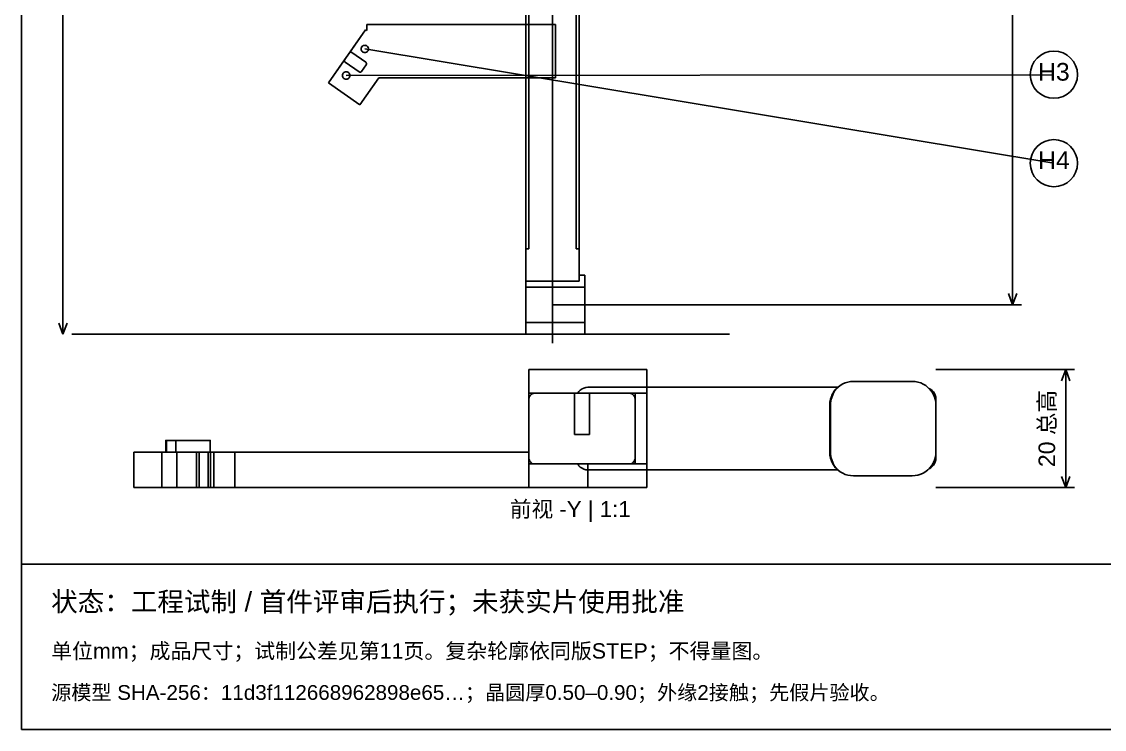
# Model space of a CAD drawing. Header units: millimetres. Extents: x 10 to 410, y 10 to 287.
# Drawn here: x 10 to 193.6, y 10 to 130 of the extents above; entities that cross this region are included whole.
import ezdxf
from ezdxf.enums import TextEntityAlignment as Align

# ---------------------------------------------------------------- set-up
doc = ezdxf.new("R2010")
doc.units = ezdxf.units.MM
for name, color, linetype in [('CENTER', 4, 'Continuous'), ('DIM', 7, 'Continuous'), ('HIDDEN', 8, 'Continuous'), ('HOLD', 1, 'Continuous'), ('OUTLINE', 7, 'Continuous'), ('TEXT', 7, 'Continuous')]:
    doc.layers.add(name, color=color, linetype=linetype)
doc.styles.add('CJK', font='Arial Unicode.ttf')

msp = doc.modelspace()

# ---------------------------------------------------------------- linework, layer by layer
at = {"layer": 'CENTER'}
msp.add_line((100, 75.5), (100, 260.5), dxfattribs=at)
at = {"layer": 'DIM'}
for p, q in [((17, 77), (17, 259)), ((178, 82), (178, 254)), ((178, 82), (177.31, 83.88)), ((178, 82), (178.69, 83.88)), ((100, 82), (179.5, 82)), ((17, 77), (16.31, 78.88)), ((17, 77), (17.69, 78.88)), ((130, 77), (18.5, 77)), ((165, 71), (188.5, 71)), ((187, 71), (186.31, 69.12)), ((187, 51), (187, 71)), ((187, 71), (187.69, 69.12)), ((187, 51), (186.31, 52.88)), ((187, 51), (187.69, 52.88)), ((165, 51), (188.5, 51))]:
    msp.add_line(p, q, dxfattribs=at)
at = {"layer": 'HIDDEN'}
for points in [[(95.5, 129.5), (95.5, 206.5)], [(96, 129.5), (96, 206.5)], [(104, 91.5), (104, 132.13)], [(104.5, 91.5), (104.5, 132)], [(62.01, 119.62), (68.32, 128.63)], [(68.32, 128.63), (68.5, 128.5)], [(68.5, 129.5), (100.5, 129.5)], [(68.5, 128.5), (68.5, 129.5)], [(95.5, 129.5), (95.5, 120.5)], [(96, 129.5), (95.94, 129.5), (95.89, 129.5), (95.83, 129.5), (95.78, 129.5), (95.73, 129.5), (95.69, 129.5), (95.65, 129.5), (95.61, 129.5), (95.58, 129.5), (95.55, 129.5), (95.53, 129.5), (95.51, 129.5), (95.5, 129.5), (95.5, 129.5)], [(100.5, 129.5), (96, 129.5)], [(100.5, 120.5), (100.5, 129.5)], [(100.5, 120.5), (100.5, 129.5)], [(65.57, 124.69), (65.63, 124.76), (65.71, 124.81), (65.81, 124.82), (65.9, 124.81), (65.98, 124.77)], [(68.8, 125.37), (68.79, 125.51), (68.74, 125.64), (68.66, 125.76), (68.57, 125.86), (68.45, 125.93), (68.32, 125.98), (68.18, 126), (68.04, 125.98), (67.9, 125.93), (67.79, 125.86), (67.69, 125.76), (67.61, 125.64), (67.57, 125.51), (67.55, 125.37), (67.57, 125.23), (67.61, 125.1), (67.69, 124.98), (67.79, 124.88), (67.9, 124.81), (68.04, 124.76), (68.18, 124.75), (68.32, 124.76), (68.45, 124.81), (68.57, 124.88), (68.66, 124.98), (68.74, 125.1), (68.79, 125.23), (68.8, 125.37)], [(64.76, 123.55), (64.72, 123.46), (64.71, 123.37), (64.73, 123.28), (64.77, 123.2), (64.84, 123.13)], [(64.84, 123.13), (67.21, 121.47)], [(65.98, 124.77), (68.36, 123.11)], [(68.43, 122.69), (68.47, 122.77), (68.49, 122.86), (68.47, 122.96), (68.43, 123.04), (68.36, 123.11)], [(65.65, 120.86), (65.63, 121), (65.58, 121.14), (65.51, 121.25), (65.41, 121.35), (65.29, 121.43), (65.16, 121.47), (65.02, 121.49), (64.88, 121.47), (64.75, 121.43), (64.63, 121.35), (64.53, 121.25), (64.46, 121.14), (64.41, 121), (64.4, 120.86), (64.41, 120.73), (64.46, 120.59), (64.53, 120.48), (64.63, 120.38), (64.75, 120.3), (64.88, 120.26), (65.02, 120.24), (65.16, 120.26), (65.29, 120.3), (65.41, 120.38), (65.51, 120.48), (65.58, 120.59), (65.63, 120.73), (65.65, 120.86)], [(67.63, 121.54), (67.57, 121.47), (67.48, 121.43), (67.39, 121.41), (67.3, 121.43), (67.21, 121.47)], [(67.63, 121.54), (68.43, 122.69)], [(62.01, 119.62), (67.33, 115.89)], [(67.33, 115.89), (70.56, 120.5)], [(70.56, 120.5), (100.5, 120.5)], [(95.5, 91.5), (95.5, 120.5)], [(96, 120.5), (95.94, 120.5), (95.89, 120.5), (95.83, 120.5), (95.78, 120.5), (95.73, 120.5), (95.69, 120.5), (95.65, 120.5), (95.61, 120.5), (95.58, 120.5), (95.55, 120.5), (95.53, 120.5), (95.51, 120.5), (95.5, 120.5), (95.5, 120.5)], [(96, 91.5), (96, 120.5)], [(100.5, 120.5), (96, 120.5)], [(95.5, 91.5), (95.5, 91.5), (95.51, 91.5), (95.53, 91.5), (95.55, 91.5), (95.58, 91.5), (95.61, 91.5), (95.65, 91.5), (95.69, 91.5), (95.73, 91.5), (95.78, 91.5), (95.83, 91.5), (95.89, 91.5), (95.94, 91.5), (96, 91.5)], [(95.5, 86), (95.5, 91.5)], [(95.5, 91.5), (96, 91.5)], [(96, 91.5), (95.94, 91.5), (95.89, 91.5), (95.83, 91.5), (95.78, 91.5), (95.73, 91.5), (95.69, 91.5), (95.65, 91.5), (95.61, 91.5), (95.58, 91.5), (95.55, 91.5), (95.53, 91.5), (95.51, 91.5), (95.5, 91.5), (95.5, 91.5)], [(104, 91.5), (104.06, 91.5), (104.11, 91.5), (104.17, 91.5), (104.22, 91.5), (104.27, 91.5), (104.31, 91.5), (104.35, 91.5), (104.39, 91.5), (104.42, 91.5), (104.45, 91.5), (104.47, 91.5), (104.49, 91.5), (104.5, 91.5), (104.5, 91.5)], [(104, 91.5), (104.5, 91.5)], [(104.5, 91.5), (104.5, 91.5), (104.49, 91.5), (104.47, 91.5), (104.45, 91.5), (104.42, 91.5), (104.39, 91.5), (104.35, 91.5), (104.31, 91.5), (104.27, 91.5), (104.22, 91.5), (104.17, 91.5), (104.11, 91.5), (104.06, 91.5), (104, 91.5)], [(104.5, 86), (104.5, 91.5)], [(104.5, 86), (104.5, 86.13), (104.5, 86.26), (104.5, 86.37), (104.5, 86.48), (104.5, 86.58), (104.5, 86.67), (104.5, 86.74), (104.5, 86.81), (104.5, 86.87), (104.5, 86.92), (104.5, 86.95), (104.5, 86.98), (104.5, 86.99), (104.5, 87)], [(104.5, 87), (104.5, 86.99), (104.5, 86.98), (104.5, 86.95), (104.5, 86.92), (104.5, 86.87), (104.5, 86.81), (104.5, 86.74), (104.5, 86.67), (104.5, 86.58), (104.5, 86.48), (104.5, 86.37), (104.5, 86.26), (104.5, 86.13), (104.5, 86)], [(105.5, 77), (105.5, 77.13), (105.5, 77.5), (105.5, 78.09), (105.5, 78.88), (105.5, 79.83), (105.5, 80.89), (105.5, 82), (105.5, 83.11), (105.5, 84.17), (105.5, 85.12), (105.5, 85.91), (105.5, 86.5), (105.5, 86.87), (105.5, 87)], [(95.5, 77), (95.5, 77.08), (95.5, 77.32), (95.5, 77.7), (95.5, 78.22), (95.5, 78.86), (95.5, 79.6), (95.5, 80.42), (95.5, 81.29), (95.5, 82.18), (95.5, 83.06), (95.5, 83.91), (95.5, 84.7), (95.5, 85.4), (95.5, 86)], [(95.5, 86), (104.5, 86)], [(95.5, 79), (95.5, 79.08), (95.5, 79.3), (95.5, 79.65), (95.5, 80.13), (95.5, 80.7), (95.5, 81.33), (95.5, 82), (95.5, 82.67), (95.5, 83.3), (95.5, 83.87), (95.5, 84.35), (95.5, 84.7), (95.5, 84.92), (95.5, 85)], [(95.5, 85), (95.5, 84.98), (95.5, 84.92), (95.5, 84.83), (95.5, 84.7), (95.5, 84.54), (95.5, 84.35), (95.5, 84.12), (95.5, 83.87), (95.5, 83.6), (95.5, 83.3), (95.5, 82.99), (95.5, 82.67), (95.5, 82.34), (95.5, 82)], [(95.5, 85), (105.5, 85)], [(105.5, 79), (105.5, 79.08), (105.5, 79.3), (105.5, 79.65), (105.5, 80.13), (105.5, 80.7), (105.5, 81.33), (105.5, 82), (105.5, 82.67), (105.5, 83.3), (105.5, 83.87), (105.5, 84.35), (105.5, 84.7), (105.5, 84.92), (105.5, 85)], [(105.5, 85), (105.5, 84.98), (105.5, 84.92), (105.5, 84.83), (105.5, 84.7), (105.5, 84.54), (105.5, 84.35), (105.5, 84.12), (105.5, 83.87), (105.5, 83.6), (105.5, 83.3), (105.5, 82.99), (105.5, 82.67), (105.5, 82.34), (105.5, 82)], [(95.5, 82), (95.5, 81.66), (95.5, 81.33), (95.5, 81.01), (95.5, 80.7), (95.5, 80.4), (95.5, 80.13), (95.5, 79.88), (95.5, 79.65), (95.5, 79.46), (95.5, 79.3), (95.5, 79.17), (95.5, 79.08), (95.5, 79.02), (95.5, 79)], [(105.5, 82), (105.5, 81.66), (105.5, 81.33), (105.5, 81.01), (105.5, 80.7), (105.5, 80.4), (105.5, 80.13), (105.5, 79.88), (105.5, 79.65), (105.5, 79.46), (105.5, 79.3), (105.5, 79.17), (105.5, 79.08), (105.5, 79.02), (105.5, 79)], [(95.5, 79), (105.5, 79)], [(96, 67), (96, 67.52), (96, 68), (96, 68.46), (96, 68.89), (96, 69.28), (96, 69.63), (96, 69.94), (96, 70.22), (96, 70.46), (96, 70.65), (96, 70.8), (96, 70.91), (96, 70.98), (96, 71)], [(96, 71), (96, 70.98), (96, 70.91), (96, 70.8), (96, 70.65), (96, 70.46), (96, 70.22), (96, 69.94), (96, 69.63), (96, 69.28), (96, 68.89), (96, 68.46), (96, 68), (96, 67.52), (96, 67)], [(96, 51), (96, 51.25), (96, 51.99), (96, 53.18), (96, 54.77), (96, 56.66), (96, 58.77), (96, 61), (96, 63.23), (96, 65.34), (96, 67.23), (96, 68.82), (96, 70.01), (96, 70.75), (96, 71)], [(96, 71), (116, 71)], [(116, 51), (116, 51.25), (116, 51.99), (116, 53.18), (116, 54.77), (116, 56.66), (116, 58.77), (116, 61), (116, 63.23), (116, 65.34), (116, 67.23), (116, 68.82), (116, 70.01), (116, 70.75), (116, 71)], [(116, 71), (116, 70.75), (116, 70.01), (116, 68.82), (116, 67.23), (116, 65.34), (116, 63.23), (116, 61), (116, 58.77), (116, 56.66), (116, 54.77), (116, 53.18), (116, 51.99), (116, 51.25), (116, 51)], [(116, 51), (116, 51.25), (116, 51.99), (116, 53.18), (116, 54.77), (116, 56.66), (116, 58.77), (116, 61), (116, 63.23), (116, 65.34), (116, 67.23), (116, 68.82), (116, 70.01), (116, 70.75), (116, 71)], [(106, 68), (105.65, 67.97), (105.32, 67.88), (105, 67.73), (104.71, 67.53), (104.47, 67.29), (104.27, 67)], [(104.27, 67), (104.47, 67.29), (104.71, 67.53), (105, 67.73), (105.32, 67.88), (105.65, 67.97), (106, 68)], [(104.27, 67), (104.47, 67.29), (104.71, 67.53), (105, 67.73), (105.32, 67.88), (105.65, 67.97), (106, 68)], [(106, 68), (105.65, 67.97), (105.32, 67.88), (105, 67.73), (104.71, 67.53), (104.47, 67.29), (104.27, 67)], [(106, 68), (116, 68)], [(106, 68), (148.35, 68)], [(106, 68), (148.35, 68)], [(106, 68), (148.35, 68)], [(148.08, 67.73), (148.42, 68.05), (148.79, 68.33), (149.2, 68.57), (149.62, 68.76), (150.07, 68.89), (150.53, 68.97), (151, 69)], [(148.08, 67.73), (148.35, 68)], [(148.08, 67.73), (148.19, 67.85), (148.28, 67.93)], [(148.13, 67.79), (148.24, 67.9), (148.35, 68)], [(148.14, 67.79), (148.21, 67.86), (148.27, 67.92)], [(148.27, 67.92), (148.28, 67.93)], [(151, 69), (161, 69)], [(165, 65), (164.97, 65.48), (164.88, 65.96), (164.74, 66.42), (164.54, 66.86), (164.29, 67.27), (163.99, 67.65), (163.65, 67.99), (163.27, 68.29), (162.86, 68.54), (162.42, 68.74), (161.96, 68.88), (161.48, 68.97), (161, 69)], [(96, 66), (96.03, 66.22), (96.1, 66.43), (96.22, 66.62), (96.38, 66.78), (96.57, 66.9), (96.78, 66.97), (97, 67)], [(96, 67), (97, 67)], [(96, 66), (96, 67)], [(96, 66), (96.03, 66.22), (96.1, 66.43), (96.22, 66.62), (96.38, 66.78), (96.57, 66.9), (96.78, 66.97), (97, 67)], [(96, 67), (114, 67)], [(96, 67), (97, 67)], [(96, 67), (114, 67)], [(96, 66), (96, 67)], [(96, 67), (96, 66.85), (96, 66.41), (96, 65.69), (96, 64.74), (96, 63.6), (96, 62.34), (96, 61), (96, 59.66), (96, 58.4), (96, 57.26), (96, 56.31), (96, 55.59), (96, 55.15), (96, 55)], [(96, 55), (96, 55.15), (96, 55.59), (96, 56.31), (96, 57.26), (96, 58.4), (96, 59.66), (96, 61), (96, 62.34), (96, 63.6), (96, 64.74), (96, 65.69), (96, 66.41), (96, 66.85), (96, 67)], [(96, 67), (96, 66.85), (96, 66.41), (96, 65.69), (96, 64.74), (96, 63.6), (96, 62.34), (96, 61), (96, 59.66), (96, 58.4), (96, 57.26), (96, 56.31), (96, 55.59), (96, 55.15), (96, 55)], [(96, 55), (96, 55.15), (96, 55.59), (96, 56.31), (96, 57.26), (96, 58.4), (96, 59.66), (96, 61), (96, 62.34), (96, 63.6), (96, 64.74), (96, 65.69), (96, 66.41), (96, 66.85), (96, 67)], [(96, 67), (116, 67)], [(96, 67), (116, 67)], [(106.25, 67), (106.22, 67), (106.13, 67), (105.98, 67), (105.78, 67), (105.54, 67), (105.28, 67), (105, 67), (104.72, 67), (104.46, 67), (104.22, 67), (104.02, 67), (103.87, 67), (103.78, 67), (103.75, 67)], [(103.75, 67), (103.78, 67), (103.87, 67), (104.02, 67), (104.22, 67), (104.46, 67), (104.72, 67), (105, 67), (105.28, 67), (105.54, 67), (105.78, 67), (105.98, 67), (106.13, 67), (106.22, 67), (106.25, 67)], [(103.75, 60), (103.75, 67)], [(106, 67), (105.81, 67), (105.61, 67), (105.43, 67), (105.25, 67), (105.08, 67), (104.92, 67), (104.78, 67), (104.65, 67), (104.53, 67), (104.44, 67), (104.37, 67), (104.31, 67), (104.28, 67), (104.27, 67)], [(106, 67), (105.81, 67), (105.61, 67), (105.43, 67), (105.25, 67), (105.08, 67), (104.92, 67), (104.78, 67), (104.65, 67), (104.53, 67), (104.44, 67), (104.37, 67), (104.31, 67), (104.28, 67), (104.27, 67)], [(106, 67), (105.81, 67), (105.61, 67), (105.43, 67), (105.25, 67), (105.08, 67), (104.92, 67), (104.78, 67), (104.65, 67), (104.53, 67), (104.44, 67), (104.37, 67), (104.31, 67), (104.28, 67), (104.27, 67)], [(106, 67), (105.81, 67), (105.61, 67), (105.43, 67), (105.25, 67), (105.08, 67), (104.92, 67), (104.78, 67), (104.65, 67), (104.53, 67), (104.44, 67), (104.37, 67), (104.31, 67), (104.28, 67), (104.27, 67)], [(106, 67), (113, 67)], [(106, 67), (113, 67)], [(106, 67), (113, 67)], [(106, 67), (113, 67)], [(106.25, 60), (106.25, 67)], [(113, 67), (114, 67)], [(113, 67), (114, 67)], [(113, 67), (113.22, 66.97), (113.43, 66.9), (113.62, 66.78), (113.78, 66.62), (113.9, 66.43), (113.97, 66.22), (114, 66)], [(114, 66), (113.97, 66.24), (113.89, 66.45), (113.81, 66.59), (113.74, 66.68), (113.54, 66.84), (113.32, 66.95), (113, 67)], [(113, 67), (113.22, 66.97), (113.43, 66.9), (113.62, 66.78), (113.78, 66.62), (113.9, 66.43), (113.97, 66.22), (114, 66)], [(114, 66), (113.97, 66.24), (113.89, 66.45), (113.81, 66.59), (113.74, 66.68), (113.54, 66.84), (113.32, 66.95), (113, 67)], [(114, 66), (113.97, 66.24), (113.89, 66.45), (113.81, 66.59), (113.74, 66.68), (113.54, 66.84), (113.32, 66.95), (113, 67)], [(114, 66), (113.97, 66.24), (113.89, 66.45), (113.81, 66.59), (113.74, 66.68), (113.54, 66.84), (113.32, 66.95), (113, 67)], [(114, 55), (114, 55.76), (114, 56.56), (114, 57.41), (114, 58.28), (114, 59.17), (114, 60.08), (114, 61), (114, 61.92), (114, 62.83), (114, 63.72), (114, 64.59), (114, 65.44), (114, 66.24), (114, 67)], [(114, 66), (114, 67)], [(114, 67), (114, 66.24), (114, 65.44), (114, 64.59), (114, 63.72), (114, 62.83), (114, 61.92), (114, 61), (114, 60.08), (114, 59.17), (114, 58.28), (114, 57.41), (114, 56.56), (114, 55.76), (114, 55)], [(114, 66), (114, 67)], [(116, 67), (116, 66.85), (116, 66.41), (116, 65.69), (116, 64.74), (116, 63.6), (116, 62.34), (116, 61), (116, 59.66), (116, 58.4), (116, 57.26), (116, 56.31), (116, 55.59), (116, 55.15), (116, 55)], [(116, 55), (116, 55.15), (116, 55.59), (116, 56.31), (116, 57.26), (116, 58.4), (116, 59.66), (116, 61), (116, 62.34), (116, 63.6), (116, 64.74), (116, 65.69), (116, 66.41), (116, 66.85), (116, 67)], [(116, 67), (116, 66.85), (116, 66.41), (116, 65.69), (116, 64.74), (116, 63.6), (116, 62.34), (116, 61), (116, 59.66), (116, 58.4), (116, 57.26), (116, 56.31), (116, 55.59), (116, 55.15), (116, 55)], [(116, 55), (116, 55.15), (116, 55.59), (116, 56.31), (116, 57.26), (116, 58.4), (116, 59.66), (116, 61), (116, 62.34), (116, 63.6), (116, 64.74), (116, 65.69), (116, 66.41), (116, 66.85), (116, 67)], [(147.13, 66), (147.27, 66.45), (147.35, 66.64), (147.51, 66.95), (147.75, 67.33), (147.89, 67.52), (148.13, 67.78)], [(147.13, 66), (147.27, 66.45), (147.35, 66.64), (147.51, 66.95), (147.75, 67.33), (147.89, 67.52), (148.1, 67.76)], [(147.26, 66), (147.35, 66.3)], [(163.84, 67.81), (163.9, 67.75), (164.07, 67.57)], [(164.2, 67.4), (164.18, 67.42), (164.09, 67.54), (163.94, 67.71), (163.88, 67.77), (163.84, 67.81)], [(163.84, 67.81), (163.98, 67.67), (164.11, 67.52), (164.26, 67.31)], [(165, 66), (164.97, 66.32), (164.9, 66.64), (164.77, 66.94), (164.59, 67.21), (164.38, 67.45), (164.13, 67.65), (163.84, 67.81)], [(163.84, 67.81), (164.13, 67.65), (164.38, 67.45), (164.59, 67.21), (164.77, 66.94), (164.9, 66.64), (164.97, 66.32), (165, 66)], [(165, 66), (164.97, 66.32), (164.9, 66.64), (164.77, 66.94), (164.59, 67.21), (164.38, 67.45), (164.13, 67.65), (163.84, 67.81)], [(164.09, 67.54), (164.17, 67.44), (164.21, 67.38)], [(164.25, 67.33), (164.31, 67.25), (164.37, 67.16)], [(164.26, 67.31), (164.31, 67.24), (164.36, 67.17)], [(164.41, 67.09), (164.46, 67.01)], [(164.45, 67.03), (164.54, 66.86)], [(164.54, 66.86), (164.55, 66.85)], [(164.65, 66.63), (164.62, 66.7)], [(164.62, 66.7), (164.73, 66.44)], [(164.65, 66.63), (164.7, 66.53), (164.74, 66.43)], [(164.69, 66.54), (164.65, 66.63)], [(164.73, 66.44), (164.78, 66.31), (164.81, 66.21)], [(164.74, 66.43), (164.78, 66.31), (164.81, 66.21)], [(164.81, 66.21), (164.79, 66.29), (164.76, 66.37)], [(164.87, 66), (164.81, 66.21)], [(164.81, 66.21), (164.87, 66)], [(164.83, 66.15), (164.87, 66)], [(114, 56), (114, 66)], [(114, 56), (114, 66)], [(114, 56), (114, 66)], [(114, 56), (114, 66)], [(147, 65), (147.03, 65.5), (147.13, 66)], [(147, 65), (147.03, 65.5), (147.13, 66)], [(147, 57), (147, 65)], [(147, 57), (147, 65)], [(147.13, 57), (147.13, 65)], [(165, 65), (165, 65), (165, 65.01), (165, 65.01), (165, 65.01), (165, 65.01), (165, 65.02), (165, 65.02), (165, 65.02), (165, 65.02), (164.97, 65.51), (164.87, 66)], [(165, 65), (165, 65), (165, 65.01), (165, 65.01), (165, 65.01), (165, 65.01), (165, 65.02), (165, 65.02), (165, 65.02), (165, 65.02), (164.97, 65.51), (164.87, 66)], [(165, 65), (165, 65), (165, 65.01), (165, 65.01), (165, 65.01), (165, 65.01), (165, 65.02), (165, 65.02), (165, 65.02), (165, 65.02), (164.97, 65.51), (164.87, 66)], [(165, 65), (165, 65), (165, 65.01), (165, 65.01), (165, 65.01), (165, 65.01), (165, 65.02), (165, 65.02), (165, 65.02), (165, 65.02), (164.97, 65.51), (164.87, 66)], [(165, 65), (165, 66)], [(165, 65), (165, 66)], [(165, 65), (165, 66)], [(165, 57), (165, 65)], [(34.53, 59), (34.51, 59), (34.5, 59), (34.49, 59), (34.47, 59), (34.46, 59), (34.45, 59), (34.45, 59), (34.44, 59), (34.43, 59), (34.43, 59), (34.42, 59), (34.42, 59), (34.42, 59), (34.42, 59)], [(34.42, 59), (34.42, 59), (34.42, 59), (34.43, 59), (34.44, 59), (34.45, 59), (34.47, 59), (34.49, 59), (34.51, 59), (34.53, 59), (34.55, 59), (34.58, 59), (34.61, 59), (34.64, 59), (34.67, 59)], [(34.42, 57), (34.42, 59)], [(34.53, 57), (34.53, 59)], [(34.53, 59), (36.13, 59)], [(36.13, 59), (34.53, 59)], [(34.53, 57), (34.53, 59)], [(34.67, 59), (39.43, 59)], [(36.13, 57), (36.13, 59)], [(36.13, 59), (36.17, 59), (36.22, 59), (36.27, 59), (36.33, 59), (36.39, 59), (36.46, 59), (36.52, 59), (36.59, 59), (36.65, 59), (36.72, 59), (36.79, 59), (36.85, 59), (36.91, 59), (36.97, 59)], [(36.13, 57), (36.13, 59)], [(36.13, 59), (36.17, 59), (36.22, 59), (36.27, 59), (36.33, 59), (36.39, 59), (36.46, 59), (36.52, 59), (36.59, 59), (36.65, 59), (36.72, 59), (36.79, 59), (36.85, 59), (36.91, 59), (36.97, 59)], [(36.97, 59), (41.72, 59)], [(36.97, 59), (41.72, 59)], [(40.26, 59), (40.22, 59), (40.17, 59), (40.12, 59), (40.06, 59), (40, 59), (39.94, 59), (39.87, 59), (39.81, 59), (39.74, 59), (39.67, 59), (39.61, 59), (39.54, 59), (39.48, 59), (39.43, 59)], [(41.87, 59), (40.26, 59)], [(41.87, 59), (41.86, 59), (41.85, 59), (41.84, 59), (41.83, 59), (41.82, 59), (41.81, 59), (41.8, 59), (41.79, 59), (41.78, 59), (41.77, 59), (41.76, 59), (41.74, 59), (41.73, 59), (41.72, 59)], [(41.98, 59), (41.97, 59), (41.97, 59), (41.96, 59), (41.95, 59), (41.94, 59), (41.93, 59), (41.91, 59), (41.89, 59), (41.87, 59), (41.84, 59), (41.81, 59), (41.78, 59), (41.75, 59), (41.72, 59)], [(41.87, 59), (41.88, 59), (41.9, 59), (41.91, 59), (41.92, 59), (41.93, 59), (41.94, 59), (41.95, 59), (41.96, 59), (41.96, 59), (41.97, 59), (41.97, 59), (41.97, 59), (41.98, 59), (41.98, 59)], [(41.98, 57), (41.98, 59)], [(106.25, 60), (106.22, 60), (106.13, 60), (105.98, 60), (105.78, 60), (105.54, 60), (105.28, 60), (105, 60), (104.72, 60), (104.46, 60), (104.22, 60), (104.02, 60), (103.87, 60), (103.78, 60), (103.75, 60)], [(103.75, 60), (103.78, 60), (103.87, 60), (104.02, 60), (104.22, 60), (104.46, 60), (104.72, 60), (105, 60), (105.28, 60), (105.54, 60), (105.78, 60), (105.98, 60), (106.13, 60), (106.22, 60), (106.25, 60)], [(29.02, 57), (34.53, 57)], [(34.53, 57), (29.02, 57)], [(29.02, 57), (39.67, 57)], [(29.02, 51), (29.02, 57)], [(36.29, 57), (36.26, 57), (36.17, 57), (36.02, 57), (35.82, 57), (35.58, 57), (35.32, 57), (35.04, 57), (34.76, 57), (34.5, 57), (34.26, 57), (34.07, 57), (33.92, 57), (33.82, 57), (33.79, 57)], [(33.79, 57), (33.82, 57), (33.92, 57), (34.07, 57), (34.26, 57), (34.5, 57), (34.76, 57), (35.04, 57), (35.32, 57), (35.58, 57), (35.82, 57), (36.02, 57), (36.17, 57), (36.26, 57), (36.29, 57)], [(36.29, 57), (36.26, 57), (36.17, 57), (36.02, 57), (35.82, 57), (35.58, 57), (35.32, 57), (35.04, 57), (34.76, 57), (34.5, 57), (34.26, 57), (34.07, 57), (33.92, 57), (33.82, 57), (33.79, 57)], [(33.79, 57), (33.82, 57), (33.92, 57), (34.07, 57), (34.26, 57), (34.5, 57), (34.76, 57), (35.04, 57), (35.32, 57), (35.58, 57), (35.82, 57), (36.02, 57), (36.17, 57), (36.26, 57), (36.29, 57)], [(33.79, 51), (33.79, 57)], [(33.79, 51), (33.79, 57)], [(34.53, 57), (34.51, 57), (34.5, 57), (34.49, 57), (34.47, 57), (34.46, 57), (34.45, 57), (34.45, 57), (34.44, 57), (34.43, 57), (34.43, 57), (34.42, 57), (34.42, 57), (34.42, 57), (34.42, 57)], [(34.42, 57), (34.42, 57), (34.42, 57), (34.43, 57), (34.44, 57), (34.45, 57), (34.47, 57), (34.49, 57), (34.51, 57), (34.53, 57), (34.55, 57), (34.58, 57), (34.61, 57), (34.64, 57), (34.67, 57)], [(34.53, 57), (34.51, 57), (34.5, 57), (34.49, 57), (34.47, 57), (34.46, 57), (34.45, 57), (34.45, 57), (34.44, 57), (34.43, 57), (34.43, 57), (34.42, 57), (34.42, 57), (34.42, 57), (34.42, 57)], [(34.42, 57), (34.42, 57), (34.42, 57), (34.43, 57), (34.44, 57), (34.45, 57), (34.47, 57), (34.49, 57), (34.51, 57), (34.53, 57), (34.55, 57), (34.58, 57), (34.61, 57), (34.64, 57), (34.67, 57)], [(34.67, 57), (39.43, 57)], [(34.67, 57), (39.43, 57)], [(36.13, 57), (36.17, 57), (36.22, 57), (36.27, 57), (36.33, 57), (36.39, 57), (36.46, 57), (36.52, 57), (36.59, 57), (36.65, 57), (36.72, 57), (36.79, 57), (36.85, 57), (36.91, 57), (36.97, 57)], [(36.13, 57), (41.64, 57)], [(41.64, 57), (36.13, 57)], [(36.13, 57), (36.17, 57), (36.22, 57), (36.27, 57), (36.33, 57), (36.39, 57), (36.46, 57), (36.52, 57), (36.59, 57), (36.65, 57), (36.72, 57), (36.79, 57), (36.85, 57), (36.91, 57), (36.97, 57)], [(36.29, 51), (36.29, 57)], [(36.29, 51), (36.29, 57)], [(36.97, 57), (41.72, 57)], [(36.97, 57), (41.72, 57)], [(40.26, 57), (40.22, 57), (40.17, 57), (40.12, 57), (40.06, 57), (40, 57), (39.94, 57), (39.87, 57), (39.81, 57), (39.74, 57), (39.67, 57), (39.61, 57), (39.54, 57), (39.48, 57), (39.43, 57)], [(40.26, 57), (40.22, 57), (40.17, 57), (40.12, 57), (40.06, 57), (40, 57), (39.94, 57), (39.87, 57), (39.81, 57), (39.74, 57), (39.67, 57), (39.61, 57), (39.54, 57), (39.48, 57), (39.43, 57)], [(46.13, 57), (39.67, 57)], [(39.67, 51), (39.67, 57)], [(42.6, 57), (42.57, 57), (42.48, 57), (42.33, 57), (42.13, 57), (41.89, 57), (41.63, 57), (41.35, 57), (41.07, 57), (40.81, 57), (40.57, 57), (40.37, 57), (40.23, 57), (40.13, 57), (40.1, 57)], [(40.1, 57), (40.13, 57), (40.23, 57), (40.37, 57), (40.57, 57), (40.81, 57), (41.07, 57), (41.35, 57), (41.63, 57), (41.89, 57), (42.13, 57), (42.33, 57), (42.48, 57), (42.57, 57), (42.6, 57)], [(42.6, 57), (42.57, 57), (42.48, 57), (42.33, 57), (42.13, 57), (41.89, 57), (41.63, 57), (41.35, 57), (41.07, 57), (40.81, 57), (40.57, 57), (40.37, 57), (40.23, 57), (40.13, 57), (40.1, 57)], [(40.1, 57), (40.13, 57), (40.23, 57), (40.37, 57), (40.57, 57), (40.81, 57), (41.07, 57), (41.35, 57), (41.63, 57), (41.89, 57), (42.13, 57), (42.33, 57), (42.48, 57), (42.57, 57), (42.6, 57)], [(40.1, 51), (40.1, 57)], [(40.1, 51), (40.1, 57)], [(40.26, 57), (41.87, 57)], [(41.87, 57), (40.26, 57)], [(41.64, 57), (42, 57)], [(41.64, 57), (42, 57)], [(41.64, 51), (41.64, 57)], [(41.64, 51), (41.64, 57)], [(41.98, 57), (41.97, 57), (41.97, 57), (41.96, 57), (41.95, 57), (41.94, 57), (41.93, 57), (41.91, 57), (41.89, 57), (41.87, 57), (41.84, 57), (41.81, 57), (41.78, 57), (41.75, 57), (41.72, 57)], [(41.98, 57), (41.97, 57), (41.97, 57), (41.96, 57), (41.95, 57), (41.94, 57), (41.93, 57), (41.91, 57), (41.89, 57), (41.87, 57), (41.84, 57), (41.81, 57), (41.78, 57), (41.75, 57), (41.72, 57)], [(41.87, 57), (41.88, 57), (41.9, 57), (41.91, 57), (41.92, 57), (41.93, 57), (41.94, 57), (41.95, 57), (41.96, 57), (41.96, 57), (41.97, 57), (41.97, 57), (41.97, 57), (41.98, 57), (41.98, 57)], [(41.87, 57), (41.88, 57), (41.9, 57), (41.91, 57), (41.92, 57), (41.93, 57), (41.94, 57), (41.95, 57), (41.96, 57), (41.96, 57), (41.97, 57), (41.97, 57), (41.97, 57), (41.98, 57), (41.98, 57)], [(42, 57), (96, 57)], [(42, 51), (42, 57)], [(42, 57), (96, 57)], [(42, 51), (42, 57)], [(42, 51), (42, 57)], [(42, 51), (42, 57)], [(42.6, 51), (42.6, 57)], [(42.6, 51), (42.6, 57)], [(46.13, 57), (96, 57)], [(46.13, 57), (46.13, 51)], [(96, 56), (96, 57)], [(96, 56), (96, 57)], [(96, 56), (96, 57)], [(96, 56), (96, 57)], [(147.13, 56), (147.03, 56.5), (147, 57)], [(147.13, 56), (147.03, 56.5), (147, 57)], [(161, 53), (161.48, 53.03), (161.96, 53.12), (162.42, 53.26), (162.86, 53.46), (163.27, 53.71), (163.65, 54.01), (163.99, 54.35), (164.29, 54.73), (164.54, 55.14), (164.74, 55.58), (164.88, 56.04), (164.97, 56.52), (165, 57)], [(165, 57), (165, 57), (165, 56.99), (165, 56.99), (165, 56.99), (165, 56.99), (165, 56.98), (165, 56.98), (165, 56.98), (165, 56.98), (164.97, 56.49), (164.87, 56)], [(165, 57), (165, 57), (165, 56.99), (165, 56.99), (165, 56.99), (165, 56.99), (165, 56.98), (165, 56.98), (165, 56.98), (165, 56.98), (164.97, 56.49), (164.87, 56)], [(165, 57), (165, 57), (165, 56.99), (165, 56.99), (165, 56.99), (165, 56.99), (165, 56.98), (165, 56.98), (165, 56.98), (165, 56.98), (164.97, 56.49), (164.87, 56)], [(165, 57), (165, 57), (165, 56.99), (165, 56.99), (165, 56.99), (165, 56.99), (165, 56.98), (165, 56.98), (165, 56.98), (165, 56.98), (164.97, 56.49), (164.87, 56)], [(165, 56), (165, 57)], [(165, 56), (165, 57)], [(165, 56), (165, 57)], [(96, 55), (96, 56)], [(96, 55), (96, 56)], [(97, 55), (96.78, 55.03), (96.57, 55.1), (96.38, 55.22), (96.22, 55.38), (96.1, 55.57), (96.03, 55.78), (96, 56)], [(97, 55), (96.78, 55.03), (96.57, 55.1), (96.38, 55.22), (96.22, 55.38), (96.1, 55.57), (96.03, 55.78), (96, 56)], [(97, 55), (96.78, 55.03), (96.57, 55.1), (96.38, 55.22), (96.22, 55.38), (96.1, 55.57), (96.03, 55.78), (96, 56)], [(97, 55), (96.78, 55.03), (96.57, 55.1), (96.38, 55.22), (96.22, 55.38), (96.1, 55.57), (96.03, 55.78), (96, 56)], [(97, 55), (96.78, 55.03), (96.57, 55.1), (96.38, 55.22), (96.22, 55.38), (96.1, 55.57), (96.03, 55.78), (96, 56)], [(97, 55), (96.78, 55.03), (96.57, 55.1), (96.38, 55.22), (96.22, 55.38), (96.1, 55.57), (96.03, 55.78), (96, 56)], [(114, 56), (113.97, 55.78), (113.9, 55.57), (113.78, 55.38), (113.62, 55.22), (113.43, 55.1), (113.22, 55.03), (113, 55)], [(114, 56), (113.97, 55.76), (113.89, 55.55), (113.81, 55.41), (113.74, 55.32), (113.54, 55.16), (113.32, 55.05), (113, 55)], [(114, 56), (113.97, 55.78), (113.9, 55.57), (113.78, 55.38), (113.62, 55.22), (113.43, 55.1), (113.22, 55.03), (113, 55)], [(114, 56), (113.97, 55.76), (113.89, 55.55), (113.81, 55.41), (113.74, 55.32), (113.54, 55.16), (113.32, 55.05), (113, 55)], [(114, 56), (113.97, 55.76), (113.89, 55.55), (113.81, 55.41), (113.74, 55.32), (113.54, 55.16), (113.32, 55.05), (113, 55)], [(114, 56), (113.97, 55.76), (113.89, 55.55), (113.81, 55.41), (113.74, 55.32), (113.54, 55.16), (113.32, 55.05), (113, 55)], [(114, 55), (114, 56)], [(114, 55), (114, 56)], [(147.13, 56), (147.27, 55.55), (147.35, 55.36), (147.51, 55.05), (147.75, 54.67), (147.89, 54.48), (148.1, 54.24)], [(147.13, 56), (147.27, 55.55), (147.35, 55.36), (147.51, 55.05), (147.75, 54.67), (147.89, 54.48), (148.13, 54.22)], [(163.84, 54.19), (164.13, 54.35), (164.38, 54.55), (164.59, 54.79), (164.77, 55.06), (164.9, 55.36), (164.97, 55.68), (165, 56)], [(163.84, 54.19), (164.13, 54.35), (164.38, 54.55), (164.59, 54.79), (164.77, 55.06), (164.9, 55.36), (164.97, 55.68), (165, 56)], [(163.84, 54.19), (164.13, 54.35), (164.38, 54.55), (164.59, 54.79), (164.77, 55.06), (164.9, 55.36), (164.97, 55.68), (165, 56)], [(164.65, 55.37), (164.62, 55.3)], [(164.69, 55.46), (164.65, 55.37)], [(164.81, 55.79), (164.79, 55.71), (164.76, 55.63)], [(164.87, 56), (164.81, 55.79)], [(96, 51), (96, 51.02), (96, 51.09), (96, 51.2), (96, 51.35), (96, 51.54), (96, 51.78), (96, 52.06), (96, 52.37), (96, 52.72), (96, 53.11), (96, 53.54), (96, 54), (96, 54.48), (96, 55)], [(96, 55), (96, 54.48), (96, 54), (96, 53.54), (96, 53.11), (96, 52.72), (96, 52.37), (96, 52.06), (96, 51.78), (96, 51.54), (96, 51.35), (96, 51.2), (96, 51.09), (96, 51.02), (96, 51)], [(96, 55), (114, 55)], [(96, 55), (114, 55)], [(96, 55), (97, 55)], [(96, 55), (97, 55)], [(96, 55), (116, 55)], [(96, 55), (116, 55)], [(106, 55), (97, 55)], [(106, 55), (97, 55)], [(106, 55), (97, 55)], [(106, 55), (97, 55)], [(106, 55), (105.81, 55), (105.61, 55), (105.43, 55), (105.25, 55), (105.08, 55), (104.92, 55), (104.78, 55), (104.65, 55), (104.53, 55), (104.44, 55), (104.37, 55), (104.31, 55), (104.28, 55), (104.27, 55)], [(104.27, 55), (104.28, 55), (104.31, 55), (104.37, 55), (104.44, 55), (104.53, 55), (104.65, 55), (104.78, 55), (104.92, 55), (105.08, 55), (105.25, 55), (105.43, 55), (105.61, 55), (105.81, 55), (106, 55)], [(106, 55), (105.81, 55), (105.61, 55), (105.43, 55), (105.25, 55), (105.08, 55), (104.92, 55), (104.78, 55), (104.65, 55), (104.53, 55), (104.44, 55), (104.37, 55), (104.31, 55), (104.28, 55), (104.27, 55)], [(104.27, 55), (104.28, 55), (104.31, 55), (104.37, 55), (104.44, 55), (104.53, 55), (104.65, 55), (104.78, 55), (104.92, 55), (105.08, 55), (105.25, 55), (105.43, 55), (105.61, 55), (105.81, 55), (106, 55)], [(106, 54), (105.65, 54.03), (105.32, 54.12), (105, 54.27), (104.71, 54.47), (104.47, 54.71), (104.27, 55)], [(106, 54), (105.65, 54.03), (105.32, 54.12), (105, 54.27), (104.71, 54.47), (104.47, 54.71), (104.27, 55)], [(106, 54), (105.65, 54.03), (105.32, 54.12), (105, 54.27), (104.71, 54.47), (104.47, 54.71), (104.27, 55)], [(106, 54), (105.65, 54.03), (105.32, 54.12), (105, 54.27), (104.71, 54.47), (104.47, 54.71), (104.27, 55)], [(106, 55), (113, 55)], [(106, 55), (113, 55)], [(106, 55), (113, 55)], [(106, 55), (113, 55)], [(106, 51), (106, 55)], [(106, 51), (106, 55)], [(106, 51), (106, 55)], [(106, 51), (106, 55)], [(106, 54), (148.35, 54)], [(106, 54), (148.35, 54)], [(106, 54), (148.35, 54)], [(106, 54), (116, 54)], [(113, 55), (114, 55)], [(113, 55), (114, 55)], [(148.08, 54.27), (148.28, 54.07), (148.35, 54)], [(148.08, 54.27), (148.19, 54.15), (148.28, 54.07)], [(151, 53), (150.53, 53.03), (150.07, 53.11), (149.62, 53.24), (149.2, 53.43), (148.79, 53.67), (148.42, 53.95), (148.08, 54.27)], [(148.13, 54.21), (148.24, 54.1), (148.35, 54)], [(148.14, 54.21), (148.21, 54.14), (148.27, 54.08)], [(148.27, 54.08), (148.28, 54.07)], [(148.3, 54.05), (148.35, 54)], [(164.2, 54.6), (164.18, 54.58), (164.09, 54.46), (163.94, 54.29), (163.88, 54.23), (163.84, 54.19)], [(163.84, 54.19), (163.86, 54.2)], [(163.92, 54.26), (163.94, 54.29)], [(163.92, 54.26), (163.94, 54.29)], [(151, 53), (161, 53)], [(29.02, 51), (41.64, 51)], [(41.64, 51), (29.02, 51)], [(29.02, 51), (39.67, 51)], [(36.29, 51), (36.26, 51), (36.17, 51), (36.02, 51), (35.82, 51), (35.58, 51), (35.32, 51), (35.04, 51), (34.76, 51), (34.5, 51), (34.26, 51), (34.07, 51), (33.92, 51), (33.82, 51), (33.79, 51)], [(33.79, 51), (33.82, 51), (33.92, 51), (34.07, 51), (34.26, 51), (34.5, 51), (34.76, 51), (35.04, 51), (35.32, 51), (35.58, 51), (35.82, 51), (36.02, 51), (36.17, 51), (36.26, 51), (36.29, 51)], [(36.29, 51), (36.26, 51), (36.17, 51), (36.02, 51), (35.82, 51), (35.58, 51), (35.32, 51), (35.04, 51), (34.76, 51), (34.5, 51), (34.26, 51), (34.07, 51), (33.92, 51), (33.82, 51), (33.79, 51)], [(33.79, 51), (33.82, 51), (33.92, 51), (34.07, 51), (34.26, 51), (34.5, 51), (34.76, 51), (35.04, 51), (35.32, 51), (35.58, 51), (35.82, 51), (36.02, 51), (36.17, 51), (36.26, 51), (36.29, 51)], [(46.13, 51), (39.67, 51)], [(42.6, 51), (42.57, 51), (42.48, 51), (42.33, 51), (42.13, 51), (41.89, 51), (41.63, 51), (41.35, 51), (41.07, 51), (40.81, 51), (40.57, 51), (40.37, 51), (40.23, 51), (40.13, 51), (40.1, 51)], [(40.1, 51), (40.13, 51), (40.23, 51), (40.37, 51), (40.57, 51), (40.81, 51), (41.07, 51), (41.35, 51), (41.63, 51), (41.89, 51), (42.13, 51), (42.33, 51), (42.48, 51), (42.57, 51), (42.6, 51)], [(42.6, 51), (42.57, 51), (42.48, 51), (42.33, 51), (42.13, 51), (41.89, 51), (41.63, 51), (41.35, 51), (41.07, 51), (40.81, 51), (40.57, 51), (40.37, 51), (40.23, 51), (40.13, 51), (40.1, 51)], [(40.1, 51), (40.13, 51), (40.23, 51), (40.37, 51), (40.57, 51), (40.81, 51), (41.07, 51), (41.35, 51), (41.63, 51), (41.89, 51), (42.13, 51), (42.33, 51), (42.48, 51), (42.57, 51), (42.6, 51)], [(41.64, 51), (42, 51)], [(41.64, 51), (42, 51)], [(42, 51), (106, 51)], [(42, 51), (106, 51)], [(46.13, 51), (106, 51)], [(96, 51), (106, 51)], [(96, 51), (116, 51)]]:
    msp.add_lwpolyline(points, dxfattribs=at)
at = {"layer": 'OUTLINE'}
for p, q in [((68.18, 125.37), (185, 106)), ((65.02, 120.86), (185, 121)), ((10, 38), (410, 38))]:
    msp.add_line(p, q, dxfattribs=at)
for points in [[(10, 10), (410, 10), (410, 287), (10, 287), (10, 10)], [(95.5, 91.5), (95.5, 244.5)], [(96, 91.5), (96, 244.5)], [(104, 91.5), (104, 132.13)], [(104.5, 91.5), (104.5, 132)], [(65.57, 124.69), (68.32, 128.63)], [(68.32, 128.63), (68.5, 128.5)], [(68.5, 129.5), (95.5, 129.5)], [(68.5, 128.5), (68.5, 129.5)], [(65.57, 124.69), (65.63, 124.76), (65.71, 124.81), (65.81, 124.82), (65.9, 124.81), (65.98, 124.77)], [(68.8, 125.37), (68.79, 125.51), (68.74, 125.64), (68.66, 125.76), (68.57, 125.86), (68.45, 125.93), (68.32, 125.98), (68.18, 126), (68.04, 125.98), (67.9, 125.93), (67.79, 125.86), (67.69, 125.76), (67.61, 125.64), (67.57, 125.51), (67.55, 125.37), (67.57, 125.23), (67.61, 125.1), (67.69, 124.98), (67.79, 124.88), (67.9, 124.81), (68.04, 124.76), (68.18, 124.75), (68.32, 124.76), (68.45, 124.81), (68.57, 124.88), (68.66, 124.98), (68.74, 125.1), (68.79, 125.23), (68.8, 125.37)], [(62.01, 119.62), (64.76, 123.55)], [(64.76, 123.55), (64.72, 123.46), (64.71, 123.37), (64.73, 123.28), (64.77, 123.2), (64.84, 123.13)], [(64.76, 123.55), (65.57, 124.69)], [(64.84, 123.13), (67.21, 121.47)], [(65.98, 124.77), (68.36, 123.11)], [(68.43, 122.69), (68.47, 122.77), (68.49, 122.86), (68.47, 122.96), (68.43, 123.04), (68.36, 123.11)], [(65.65, 120.86), (65.63, 121), (65.58, 121.14), (65.51, 121.25), (65.41, 121.35), (65.29, 121.43), (65.16, 121.47), (65.02, 121.49), (64.88, 121.47), (64.75, 121.43), (64.63, 121.35), (64.53, 121.25), (64.46, 121.14), (64.41, 121), (64.4, 120.86), (64.41, 120.73), (64.46, 120.59), (64.53, 120.48), (64.63, 120.38), (64.75, 120.3), (64.88, 120.26), (65.02, 120.24), (65.16, 120.26), (65.29, 120.3), (65.41, 120.38), (65.51, 120.48), (65.58, 120.59), (65.63, 120.73), (65.65, 120.86)], [(67.63, 121.54), (67.57, 121.47), (67.48, 121.43), (67.39, 121.41), (67.3, 121.43), (67.21, 121.47)], [(67.63, 121.54), (68.43, 122.69)], [(62.01, 119.62), (67.33, 115.89)], [(67.33, 115.89), (70.56, 120.5)], [(70.56, 120.5), (95.5, 120.5)], [(95.5, 91.5), (96, 91.5)], [(95.5, 86), (95.5, 91.5)], [(104, 91.5), (104.5, 91.5)], [(104.5, 86), (104.5, 91.5)], [(104.5, 87), (105.5, 87)], [(105.5, 87), (105.5, 86.97), (105.5, 86.87), (105.5, 86.72), (105.5, 86.5), (105.5, 86.23), (105.5, 85.91), (105.5, 85.54), (105.5, 85.12), (105.5, 84.66), (105.5, 84.17), (105.5, 83.65), (105.5, 83.11), (105.5, 82.56), (105.5, 82)], [(95.5, 86), (104.5, 86)], [(95.5, 86), (95.5, 85.79), (95.5, 85.57), (95.5, 85.33), (95.5, 85.07), (95.5, 84.81), (95.5, 84.53), (95.5, 84.24), (95.5, 83.94), (95.5, 83.63), (95.5, 83.31), (95.5, 82.99), (95.5, 82.66), (95.5, 82.33), (95.5, 82)], [(95.5, 82), (95.5, 81.44), (95.5, 80.89), (95.5, 80.35), (95.5, 79.83), (95.5, 79.34), (95.5, 78.88), (95.5, 78.46), (95.5, 78.09), (95.5, 77.77), (95.5, 77.5), (95.5, 77.28), (95.5, 77.13), (95.5, 77.03), (95.5, 77)], [(105.5, 82), (105.5, 81.44), (105.5, 80.89), (105.5, 80.35), (105.5, 79.83), (105.5, 79.34), (105.5, 78.88), (105.5, 78.46), (105.5, 78.09), (105.5, 77.77), (105.5, 77.5), (105.5, 77.28), (105.5, 77.13), (105.5, 77.03), (105.5, 77)], [(95.5, 77), (105.5, 77)], [(96, 71), (96, 70.75), (96, 70.01), (96, 68.82), (96, 67.23), (96, 65.34), (96, 63.23), (96, 61), (96, 58.77), (96, 56.66), (96, 54.77), (96, 53.18), (96, 51.99), (96, 51.25), (96, 51)], [(96, 71), (116, 71)], [(116, 71), (116, 70.75), (116, 70.01), (116, 68.82), (116, 67.23), (116, 65.34), (116, 63.23), (116, 61), (116, 58.77), (116, 56.66), (116, 54.77), (116, 53.18), (116, 51.99), (116, 51.25), (116, 51)], [(116, 68), (148.35, 68)], [(151, 69), (150.53, 68.97), (150.07, 68.89), (149.62, 68.76), (149.2, 68.57), (148.79, 68.33), (148.42, 68.05), (148.08, 67.73)], [(148.27, 67.92), (148.27, 67.92)], [(148.28, 67.93), (148.35, 68)], [(148.28, 67.93), (148.35, 68)], [(151, 69), (161, 69)], [(161, 69), (161.48, 68.97), (161.96, 68.88), (162.42, 68.74), (162.86, 68.54), (163.27, 68.29), (163.65, 67.99), (163.99, 67.65), (164.29, 67.27), (164.54, 66.86), (164.74, 66.42), (164.88, 65.96), (164.97, 65.48), (165, 65)], [(147.26, 66), (147.5, 66.73), (147.72, 67.22), (147.95, 67.58), (148.01, 67.66), (148.08, 67.73)], [(147.35, 66.3), (147.52, 66.79), (147.75, 67.27), (147.98, 67.61), (148.03, 67.67), (148.08, 67.73)], [(148.1, 67.76), (148.14, 67.79)], [(148.13, 67.78), (148.13, 67.79)], [(164.87, 66), (164.85, 66.09), (164.83, 66.16), (164.76, 66.37), (164.62, 66.69), (164.52, 66.91), (164.42, 67.07), (164.34, 67.2), (164.27, 67.31), (164.18, 67.42), (164.09, 67.54), (163.94, 67.71), (163.88, 67.77), (163.84, 67.81)], [(163.84, 67.81), (164.13, 67.65), (164.38, 67.45), (164.59, 67.21), (164.77, 66.94), (164.9, 66.64), (164.97, 66.32), (165, 66)], [(164.07, 67.57), (164.09, 67.54)], [(164.62, 66.7), (164.42, 67.07), (164.34, 67.2), (164.27, 67.31), (164.2, 67.4)], [(164.21, 67.38), (164.25, 67.33)], [(164.26, 67.31), (164.26, 67.31)], [(164.36, 67.17), (164.41, 67.09)], [(164.37, 67.16), (164.42, 67.08), (164.45, 67.03)], [(164.46, 67.01), (164.57, 66.8), (164.58, 66.78), (164.62, 66.7)], [(164.54, 66.86), (164.54, 66.86)], [(164.55, 66.85), (164.58, 66.79), (164.65, 66.63)], [(164.65, 66.63), (164.65, 66.63)], [(164.76, 66.37), (164.69, 66.54)], [(164.73, 66.44), (164.73, 66.44)], [(164.74, 66.43), (164.74, 66.43)], [(164.81, 66.21), (164.83, 66.15)], [(164.81, 66.21), (164.81, 66.21)], [(164.81, 66.21), (164.81, 66.21)], [(147.13, 65), (147.14, 65.34), (147.19, 65.67), (147.26, 66)], [(147.26, 66), (147.19, 65.67), (147.14, 65.34), (147.13, 65)], [(147.13, 57), (147.13, 65)], [(165, 65), (165, 66)], [(165, 57), (165, 65)], [(34.53, 59), (34.51, 59), (34.5, 59), (34.49, 59), (34.47, 59), (34.46, 59), (34.45, 59), (34.45, 59), (34.44, 59), (34.43, 59), (34.43, 59), (34.42, 59), (34.42, 59), (34.42, 59), (34.42, 59)], [(34.42, 59), (34.42, 59), (34.42, 59), (34.43, 59), (34.44, 59), (34.45, 59), (34.47, 59), (34.49, 59), (34.51, 59), (34.53, 59), (34.55, 59), (34.58, 59), (34.61, 59), (34.64, 59), (34.67, 59)], [(34.42, 57), (34.42, 59)], [(34.67, 59), (39.43, 59)], [(40.26, 59), (40.22, 59), (40.17, 59), (40.12, 59), (40.06, 59), (40, 59), (39.94, 59), (39.87, 59), (39.81, 59), (39.74, 59), (39.67, 59), (39.61, 59), (39.54, 59), (39.48, 59), (39.43, 59)], [(40.26, 59), (41.87, 59)], [(41.87, 59), (41.88, 59), (41.9, 59), (41.91, 59), (41.92, 59), (41.93, 59), (41.94, 59), (41.95, 59), (41.96, 59), (41.96, 59), (41.97, 59), (41.97, 59), (41.97, 59), (41.98, 59), (41.98, 59)], [(41.98, 59), (41.98, 59), (41.97, 59), (41.97, 59), (41.97, 59), (41.96, 59), (41.96, 59), (41.95, 59), (41.94, 59), (41.93, 59), (41.92, 59), (41.91, 59), (41.9, 59), (41.88, 59), (41.87, 59)], [(41.98, 57), (41.98, 59)], [(29.02, 57), (39.67, 57)], [(29.02, 51), (29.02, 57)], [(39.67, 57), (46.13, 57)], [(39.67, 51), (39.67, 57)], [(46.13, 57), (96, 57)], [(46.13, 57), (46.13, 51)], [(147.26, 56), (147.19, 56.33), (147.14, 56.66), (147.13, 57)], [(147.26, 56), (147.19, 56.33), (147.14, 56.66), (147.13, 57)], [(161, 53), (161.48, 53.03), (161.96, 53.12), (162.42, 53.26), (162.86, 53.46), (163.27, 53.71), (163.65, 54.01), (163.99, 54.35), (164.29, 54.73), (164.54, 55.14), (164.74, 55.58), (164.88, 56.04), (164.97, 56.52), (165, 57)], [(165, 56), (165, 57)], [(147.26, 56), (147.5, 55.27), (147.72, 54.78), (147.95, 54.42), (148.01, 54.34), (148.08, 54.27)], [(147.26, 56), (147.5, 55.27), (147.72, 54.78), (147.95, 54.42), (148.01, 54.34), (148.08, 54.27)], [(164.87, 56), (164.85, 55.91), (164.83, 55.84), (164.76, 55.63), (164.62, 55.31), (164.52, 55.09), (164.42, 54.93), (164.34, 54.8), (164.27, 54.69), (164.18, 54.58), (164.09, 54.46), (163.94, 54.29), (163.88, 54.23), (163.84, 54.19)], [(163.84, 54.19), (164.13, 54.35), (164.38, 54.55), (164.59, 54.79), (164.77, 55.06), (164.9, 55.36), (164.97, 55.68), (165, 56)], [(163.94, 54.29), (163.94, 54.29), (164.09, 54.46), (164.18, 54.58), (164.27, 54.69), (164.34, 54.8), (164.42, 54.93), (164.52, 55.09), (164.62, 55.31), (164.76, 55.63), (164.83, 55.84), (164.85, 55.91), (164.87, 56)], [(163.94, 54.29), (163.94, 54.29), (164.09, 54.46), (164.18, 54.58), (164.27, 54.69), (164.34, 54.8), (164.42, 54.92), (164.59, 55.23), (164.73, 55.55), (164.74, 55.59), (164.76, 55.63), (164.77, 55.66), (164.87, 56)], [(164.62, 55.3), (164.42, 54.93), (164.34, 54.8), (164.27, 54.69), (164.2, 54.6)], [(164.65, 55.37), (164.65, 55.37)], [(164.76, 55.63), (164.69, 55.46)], [(164.81, 55.79), (164.81, 55.79)], [(164.87, 56), (164.87, 56)], [(116, 54), (148.35, 54)], [(151, 53), (150.53, 53.03), (150.07, 53.11), (149.62, 53.24), (149.2, 53.43), (148.79, 53.67), (148.42, 53.95), (148.08, 54.27)], [(148.1, 54.24), (148.14, 54.21)], [(148.13, 54.22), (148.13, 54.21)], [(148.27, 54.08), (148.27, 54.08)], [(148.28, 54.07), (148.3, 54.05)], [(148.28, 54.07), (148.35, 54)], [(163.84, 54.19), (163.87, 54.21), (163.89, 54.23), (163.92, 54.26)], [(163.84, 54.19), (163.84, 54.19)], [(163.86, 54.2), (163.87, 54.21), (163.89, 54.23), (163.92, 54.26)], [(151, 53), (161, 53)], [(29.02, 51), (39.67, 51)], [(39.67, 51), (46.13, 51)], [(46.13, 51), (96, 51)], [(96, 51), (116, 51)]]:
    msp.add_lwpolyline(points, dxfattribs=at)
for centre in [(185, 121), (185, 106)]:
    msp.add_circle(centre, 4, dxfattribs=at)

# ---------------------------------------------------------------- texts
at = {"layer": 'HOLD', "style": 'CJK'}
msp.add_text('状态：工程试制 / 首件评审后执行；未获实片使用批准', height=3.3, dxfattribs=at).set_placement((15, 30))
at = {"layer": 'TEXT', "style": 'CJK'}
for s, height, p in [('H3', 3, (185, 120)), ('H4', 3, (185, 105)), ('前视 -Y | 1:1', 2.7, (103, 46))]:
    msp.add_text(s, height=height, dxfattribs=at).set_placement(p, align=Align.CENTER)
msp.add_text('20 总高', height=2.8, rotation=90, dxfattribs=at).set_placement((185.2, 61), align=Align.CENTER)
for s, height, p in [('单位mm；成品尺寸；试制公差见第11页。复杂轮廓依同版STEP；不得量图。', 2.6, (15, 22)), ('源模型 SHA-256：11d3f112668962898e65…；晶圆厚0.50–0.90；外缘2接触；先假片验收。', 2.5, (15, 15))]:
    msp.add_text(s, height=height, dxfattribs=at).set_placement(p)

doc.saveas('drawing.dxf')
